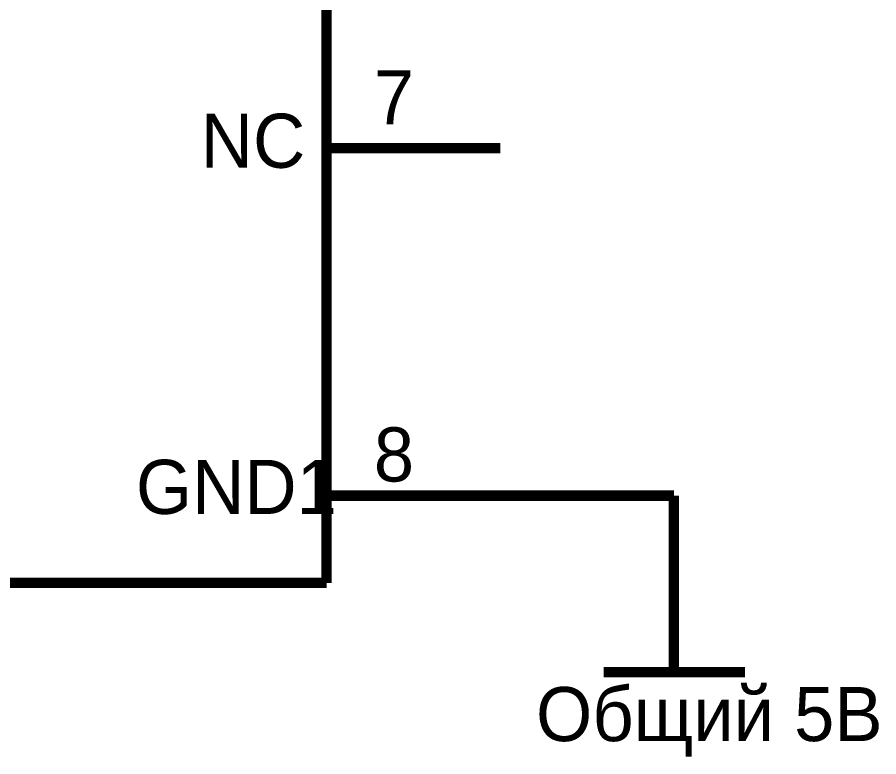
# Model space of a CAD drawing. Header units: millimetres. Extents: x 0 to 567, y 0 to 399.
# Drawn here: x 183.63 to 208.42, y 49.98 to 71.26 of the extents above; entities that cross this region are included whole.
import ezdxf

# ---------------------------------------------------------------- set-up
doc = ezdxf.new("R2010")
doc.units = ezdxf.units.MM
doc.layers.add('Sheet', color=255, linetype='Continuous')

msp = doc.modelspace()

# ---------------------------------------------------------------- linework, layer by layer
at = {"layer": 'Sheet', "const_width": 0.3}
for points in [[(192.528, 54.984), (192.528, 107.497)], [(192.528, 67.495), (197.527, 67.495)], [(192.528, 57.494), (197.527, 57.494)], [(197.527, 57.494), (202.526, 57.494)], [(202.526, 57.494), (202.526, 52.416)], [(162.535, 54.984), (192.528, 54.984)], [(200.503, 52.416), (204.569, 52.416)]]:
    msp.add_lwpolyline(points, dxfattribs=at)

# ---------------------------------------------------------------- texts
at = {"layer": 'Sheet'}
for s, height, p in [('7', 1.557, (193.89, 68.176)), ('NC', 1.5565, (188.91, 66.93)), ('8', 1.557, (193.89, 57.902)), ('GND1', 1.5565, (187.043, 56.969)), ('Общий 5В', 1.5565, (198.558, 50.431))]:
    msp.add_text(s, height=height, dxfattribs=at).set_placement(p)

doc.saveas('drawing.dxf')
